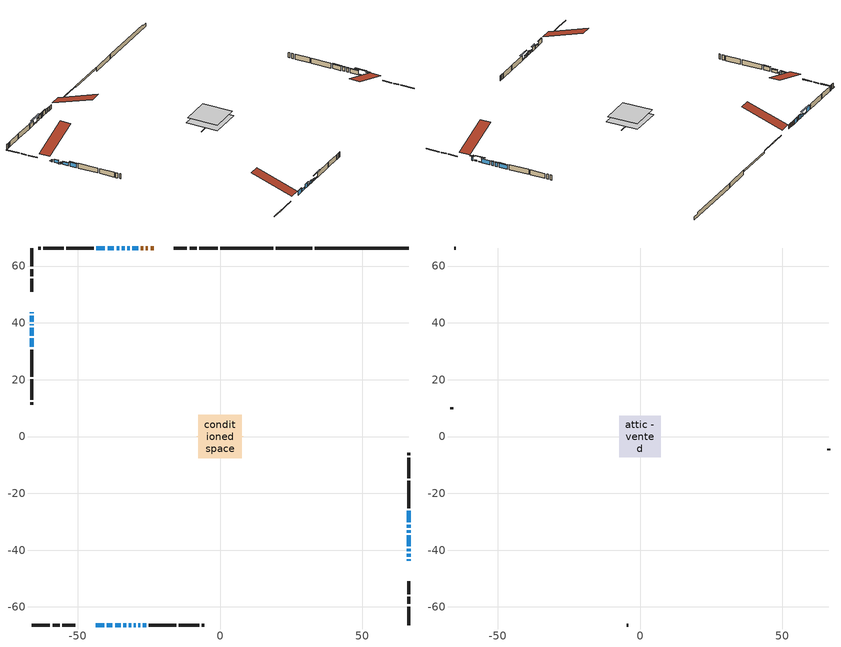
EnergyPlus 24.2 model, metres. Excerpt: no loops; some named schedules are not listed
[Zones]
conditioned space
 floor outside (Floor1 construction): -3.5,-3.5 -3.5,3.5 3.5,3.5 3.5,-3.5 z0.61
 floor outside (Floor2 construction): -0.71,-0.71 -0.71,0.71 0.71,0.71 0.71,-0.71 z0.61
 floor adiabatic (Floor5 construction): -2.69,-2.69 -2.69,2.69 2.69,2.69 2.69,-2.69 z0.61
 floor adiabatic (AdiabaticFloorConstruction): -7.65,-7.65 -7.65,7.65 7.65,7.65 7.65,-7.65 z0.61
 floor foundation (Slab1 construction): -8.16,-0.07 -8.16,0.07 8.16,0.07 8.16,-0.07 z-1.57
 floor foundation (Slab1 construction 1): -3.13,-0.07 -3.13,0.07 3.13,0.07 3.13,-0.07 z-1.57
 floor foundation (Slab3 construction): -2.69,-2.69 -2.69,2.69 2.69,2.69 2.69,-2.69 z-0.15
 floor foundation (Slab4 construction): -1.18,-1.18 -1.18,1.18 1.18,1.18 1.18,-1.18 z0
 wall outside (RimJoist1 construction): -0.76,66.34 -7.27,66.34 / -66.34,-66.34 -59.83,-66.34 / -66.34,66.34 -66.34,59.83 / 66.34,-66.34 66.34,-59.83 z0.61:0.91
 wall outside (RimJoist2 construction): -8.2,66.34 -10.72,66.34 / -58.9,-66.34 -56.38,-66.34 / -66.34,58.9 -66.34,56.38 / 66.34,-58.9 66.34,-56.38 z0.61:0.91
 wall outside (RimJoist3 construction): -11.65,66.34 -16.21,66.34 / -55.45,-66.34 -50.89,-66.34 / -66.34,55.45 -66.34,50.89 / 66.34,-55.45 66.34,-50.89 z0.61:0.91
 wall outside (AdiabaticWallConstruction 1): -23.32,66.34 -24.44,66.34 / -25.37,66.34 -26.14,66.34 / -27.07,66.34 -27.89,66.34 z0.61:2.64
 wall outside (AdiabaticWallConstruction): 66.34,-43.79 66.34,-43.17 z0.61:2.36; -28.82,66.34 -30.83,66.34 / -31.76,66.34 -32.57,66.34 / -33.49,66.34 -34.51,66.34 / -43.78,-66.34 -40.79,-66.34 / -36.92,-66.34 -34.92,-66.34 / 66.34,-38.66 66.34,-34.8 / 66.34,-33.87 66.34,-33.06 / 66.34,-32.13 66.34,-31.11 / 66.34,-30.18 66.34,-26.17 / -66.34,34.53 -66.34,31.54 / -40.5,66.34 -43.49,66.34 z0.61:2.62; -39.86,-66.34 -37.85,-66.34 z0.61:1.58; -33.99,-66.34 -32.97,-66.34 z0.61:1.2; -66.34,43.79 -66.34,43.43 z0.61:1.5; 66.34,-42.25 66.34,-41.28 z0.61:1.17; -66.34,42.5 -66.34,40.47 / -66.34,38.21 -66.34,35.46 / -35.44,66.34 -36.4,66.34 / -32.05,-66.34 -31.28,-66.34 z0.61:1.98; -66.34,39.54 -66.34,39.13 z0.61:1.22; -30.36,-66.34 -29.67,-66.34 z0.61:1.75; -28.74,-66.34 -28.05,-66.34 z0.61:1.47; 66.34,-40.35 66.34,-39.58 z0.61:1.02; -37.33,66.34 -39.57,66.34 / -27.13,-66.34 -26.01,-66.34 z0.61:1.07
 wall outside (Wall1 construction): -44.42,66.34 -54.03,66.34 / -25.08,-66.34 -15.47,-66.34 / -66.34,30.61 -66.34,21 / 66.34,-25.24 66.34,-15.63 z0.61:3.05
 wall outside (Wall2 construction): -54.96,66.34 -62.11,66.34 / -14.54,-66.34 -7.39,-66.34 / -66.34,20.07 -66.34,12.92 / 66.34,-14.7 66.34,-7.55 z0.61:3.05
 wall outside (Wall3 construction): -63.04,66.34 -63.88,66.34 / -6.46,-66.34 -5.62,-66.34 / -66.34,11.99 -66.34,11.15 / 66.34,-6.62 66.34,-5.79 z0.61:3.05
 wall foundation (FoundationWall1 construction): 33.42,66.34,-1.57 33.42,66.34,0.61 63.04,66.34,0.61 63.04,66.34,0.05 66.34,66.34,0.05 66.34,66.34,-1.57
 wall foundation (FoundationWall2 construction): 32.49,66.34 19.69,66.34 z-1.57:0.61
 wall foundation (FoundationWall3 construction): 18.76,66.34 0.16,66.34 z-0.15:0.61
 window (WindowConstruction 21): 66.34,-43.78 66.34,-43.17 z0.61:2.36
 window (WindowConstruction 6): -28.82,66.34 -30.83,66.34 z0.61:2.62
 window (WindowConstruction 7): -31.76,66.34 -32.57,66.34 z0.61:2.62
 window (WindowConstruction 8): -33.5,66.34 -34.51,66.34 z0.61:2.62
 window (WindowConstruction 9): -43.78,-66.34 -40.79,-66.34 z0.61:2.62
 window (WindowConstruction 10): -39.86,-66.34 -37.85,-66.34 z0.61:1.58
 window (WindowConstruction 11): -36.92,-66.34 -34.92,-66.34 z0.61:2.62
 window (WindowConstruction 12): -33.99,-66.34 -32.97,-66.34 z0.61:1.2
 window (WindowConstruction 22): -66.34,43.78 -66.34,43.43 z0.61:1.5
 window (WindowConstruction 13): 66.34,-42.25 66.34,-41.28 z0.61:1.17
 window (WindowConstruction 14): -66.34,42.5 -66.34,40.47 z0.61:1.98
 window (WindowConstruction 15): -66.34,39.54 -66.34,39.13 z0.61:1.22
 window (WindowConstruction 16): -66.34,38.21 -66.34,35.46 z0.61:1.98
 window (WindowConstruction 17): -35.44,66.34 -36.4,66.34 z0.61:1.98
 window (WindowConstruction 18): -32.05,-66.34 -31.28,-66.34 z0.61:1.98
 window (WindowConstruction 19): -30.35,-66.34 -29.67,-66.34 z0.61:1.75
 window (WindowConstruction 20): -28.74,-66.34 -28.05,-66.34 z0.61:1.47
 window (WindowConstruction 23): 66.34,-40.35 66.34,-39.59 z0.61:1.02
 window (WindowConstruction): 66.34,-38.66 66.34,-34.8 z0.61:2.62
 window (WindowConstruction 24): -37.33,66.34 -39.57,66.34 z0.61:1.07
 window (WindowConstruction 25): -27.12,-66.34 -26.01,-66.34 z0.61:1.07
 window (WindowConstruction 1): 66.34,-33.87 66.34,-33.06 z0.61:2.62
 window (WindowConstruction 2): 66.34,-32.13 66.34,-31.11 z0.61:2.62
 window (WindowConstruction 3): 66.34,-30.18 66.34,-26.17 z0.61:2.62
 window (WindowConstruction 4): -66.34,34.53 -66.34,31.54 z0.61:2.62
 window (WindowConstruction 5): -40.5,66.34 -43.49,66.34 z0.61:2.62
 door (Door): -23.32,66.34 -24.44,66.34 z0.61:2.64
 door (Door 1): -25.37,66.34 -26.14,66.34 z0.61:2.64
 door (Door 2): -27.07,66.34 -27.89,66.34 z0.61:2.64
 ceiling adiabatic (AdiabaticFloorConstruction): 7.65,-7.65 7.65,7.65 -7.65,7.65 -7.65,-7.65 z0.61
attic - vented
 floor to conditioned space (Floor3 construction Reversed): -7.23,-7.23 -7.23,7.23 7.23,7.23 7.23,-7.23 z3.05
 floor to conditioned space (Floor4 construction Reversed): -7.23,-7.23 -7.23,7.23 7.23,7.23 7.23,-7.23 z3.05
 wall outside (Wall4 construction): -64.8,66.34 -65.41,66.34 / -4.69,-66.34 -4.09,-66.34 / -66.34,10.22 -66.34,9.62 / 66.34,-4.86 66.34,-4.25 z0.61:3.05
 roof outside (Roof1 construction): -22.39,66.34,3.05 -22.39,46.41,9.69 -17.14,46.41,9.69 -17.14,66.34,3.05; -44.71,-66.34,3.05 -44.71,-46.41,9.69 -49.96,-46.41,9.69 -49.96,-66.34,3.05; -66.34,44.71,3.05 -46.41,44.71,9.69 -46.41,49.96,9.69 -66.34,49.96,3.05; 66.34,-44.71,3.05 46.41,-44.71,9.69 46.41,-49.96,9.69 66.34,-49.96,3.05
shading: 66.34,-42.56 66.34,-44.39 66.95,-44.39 66.95,-42.56 z2.97; -30.92,66.34 -28.73,66.34 -28.73,66.75 -30.92,66.75 z2.71; -32.66,66.34 -31.66,66.34 -31.66,66.75 -32.66,66.75 z2.71; -34.6,66.34 -33.4,66.34 -33.4,66.75 -34.6,66.75 z2.71; -40.7,-66.34 -43.88,-66.34 -43.88,-66.75 -40.7,-66.75 z2.71; -37.76,-66.34 -39.95,-66.34 -39.95,-66.75 -37.76,-66.75 z1.67; -34.62,-66.34 -37.22,-66.34 -37.22,-66.75 -34.62,-66.75 z2.91; -32.68,-66.34 -34.29,-66.34 -34.29,-66.75 -32.68,-66.75 z1.49; -66.34,43.34 -66.34,43.88 -67.86,43.88 -67.86,43.34 z1.59; 66.34,-41.19 66.34,-42.34 66.75,-42.34 66.75,-41.19 z1.26; -66.34,40.38 -66.34,42.59 -66.75,42.59 -66.75,40.38 z2.07; -66.34,38.98 -66.34,39.69 -67.86,39.69 -67.86,38.98 z1.37; -66.34,35.37 -66.34,38.3 -66.75,38.3 -66.75,35.37 z2.07; -36.49,66.34 -35.35,66.34 -35.35,66.75 -36.49,66.75 z2.07; -31.19,-66.34 -32.14,-66.34 -32.14,-66.75 -31.19,-66.75 z2.07; -29.58,-66.34 -30.45,-66.34 -30.45,-66.75 -29.58,-66.75 z1.84; -27.96,-66.34 -28.83,-66.34 -28.83,-66.75 -27.96,-66.75 z1.56; 66.34,-37.15 66.34,-42.79 66.75,-42.79 66.75,-37.15 z3.46; 66.34,-34.7 66.34,-38.75 66.75,-38.75 66.75,-34.7 z2.71; -42.01,66.34 -34.89,66.34 -34.89,66.75 -42.01,66.75 z3.51; -23.57,-66.34 -29.57,-66.34 -29.57,-66.75 -23.57,-66.75 z3.51; 66.34,-32.97 66.34,-33.96 66.75,-33.96 66.75,-32.97 z2.71; 66.34,-31.02 66.34,-32.22 66.75,-32.22 66.75,-31.02 z2.71; 66.34,-25.87 66.34,-30.48 66.75,-30.48 66.75,-25.87 z2.91; -66.34,31.24 -66.34,34.83 -66.75,34.83 -66.75,31.24 z2.91; -43.58,66.34 -40.4,66.34 -40.4,66.75 -43.58,66.75 z2.71
[Building]
Building 1: Terrain=Suburbs
[Site:Location]
Calgary Intl AP_AB: Latitude {deg}=51.11; Longitude {deg}=-114.02; Time Zone {hr}=-7; Elevation {m}=1084; Keep Site Location Information=Yes
[Site:GroundTemperature:Shallow]
0.326196, -1.55603, -1.70677, -0.813554, 2.7722, 6.34125, 9.43543, 11.3955, 11.562, 9.96783, 6.95256, 3.49299
[Site:WaterMainsTemperature]
Calculation Method=Schedule; Temperature Schedule=mains temperature schedule
[Material] Roughness=Rough; Thermal Absorptance=0.9
Name | Thickness {m} | Conductivity {W/m-K} | Density {kg/m3} | Specific Heat {J/kg-K} | Solar Absorptance | Visible Absorptance
asphalt or fiberglass shingles | 0.00635 | 0.162714 | 1121.4 | 1465.45 | 0.4 | 0.4
ceiling loosefill ins | 0.169333 | 0.0480833 | 16.02 | 1046.75 | 0.7 | 0.7
ceiling stud and cavity | 0.1397 | 0.294931 | 65.682 | 1177.47 | 0.7 | 0.7
ceiling stud and cavity 1 | 0.1397 | 0.443217 | 65.682 | 1177.47 | 0.7 | 0.7
concrete 4.0 in. | 0.1016 | 1.803125 | 2242.8 | 837.4 | 0.7 | 0.7
concrete 8.0 in. | 0.2032 | 1.803125 | 2242.8 | 837.4 | 0.7 | 0.7
door material | 0.04445 | 0.188738 | 512.64 | 1214.23 | 0.7 | 0.7
door material 1 | 0.04445 | 0.053851 | 512.64 | 1214.23 | 0.7 | 0.7
exterior vertical ins | 0.00336226 | 0.029427 | 32.04 | 1214.23 | 0.7 | 0.7
exterior vertical ins 1 | 0.0330777 | 0.029427 | 32.04 | 1214.23 | 0.7 | 0.7
exterior vertical ins 2 | 0.0432147 | 0.029427 | 32.04 | 1214.23 | 0.7 | 0.7
floor covering | 0.0127 | 0.0433444 | 54.468 | 1339.84 | 0.6 | 0.6
floor rigid ins | 0.103632 | 0.029427 | 32.04 | 1214.23 | 0.7 | 0.7
floor rigid ins 1; wall rigid ins 1 | 0.512978 | 0.029427 | 32.04 | 1214.23 | 0.7 | 0.7
floor stud and cavity | 0.1397 | 0.118912 | 92.3553 | 1139.71 | 0.7 | 0.7
floor stud and cavity 1 | 0.1397 | 0.116468 | 92.3553 | 1139.71 | 0.7 | 0.7
floor stud and cavity 2 | 0.1397 | 0.802225 | 92.3553 | 1139.71 | 0.7 | 0.7
floor stud and cavity 3 | 0.1397 | 1.75129 | 37.0049 | 1207.88 | 0.7 | 0.7
furniture material conditioned space 1 | 0.1524 | 0.115458 | 640.8 | 1214.23 | 0.6 | 0.6
gypsum board | 0.0127 | 0.160291 | 801 | 837.4 | 0.6 | 0.6
gypsum board 1 | 0.0127 | 0.160291 | 801 | 837.4 | 0.7 | 0.7
osb sheathing 0.5 in. | 0.0127 | 0.115458 | 512.64 | 1214.23 | 0.7 | 0.7
osb sheathing 0.75 in. | 0.01905 | 0.115458 | 512.64 | 1214.23 | 0.7 | 0.7
osb sheathing 2.0 in. | 0.0508 | 0.115458 | 512.64 | 1214.23 | 0.7 | 0.7
rim joist stud and cavity | 0.0508 | 0.312044 | 50.32683 | 1063.81 | 0.6 | 0.6
rim joist stud and cavity 1 | 0.0508 | 0.0486854 | 125.044 | 1163.47 | 0.6 | 0.6
rim joist stud and cavity 2 | 0.0508 | 0.0315445 | 125.044 | 1163.47 | 0.6 | 0.6
wall rigid ins | 0.051816 | 0.029427 | 32.04 | 1214.23 | 0.7 | 0.7
wall stud and cavity | 0.1397 | 0.254295 | 139.0536 | 1170.24 | 0.7 | 0.7
wall stud and cavity 1 | 0.1397 | 0.101068 | 139.0536 | 1170.24 | 0.7 | 0.7
wall stud and cavity 2 | 0.1397 | 0.231312 | 139.0536 | 1170.24 | 0.7 | 0.7
wall stud and cavity 3 | 0.0889 | 6.1454 | 50.32683 | 1063.81 | 0.6 | 0.6
wall stud and cavity 4 | 0.0889 | 0.380278 | 52.3479 | 1209.89 | 0.7 | 0.7
wall stud and cavity 5 | 0.0889 | 0.391764 | 83.0341 | 1211.67 | 0.7 | 0.7
wood siding | 0.0254 | 0.102417 | 544.68 | 1172.36 | 0.4 | 0.4
wood siding 1 | 0.00254 | 0.102417 | 544.68 | 1172.36 | 0.4 | 0.4
wood siding 2; wood siding 3; wood siding 4 | 0.0254 | 0.102417 | 544.68 | 1172.36 | 0.7 | 0.7
[WindowMaterial:SimpleGlazingSystem]
Name | U-Factor {W/m2-K} | Solar Heat Gain Coefficient
WindowMaterial | 2.87364 | 0.68
WindowMaterial 1 | 3.0082 | 0.59
WindowMaterial 10 | 3.00196 | 0.5
WindowMaterial 11 | 2.89521 | 0.69
WindowMaterial 12 | 2.63402 | 0.26
WindowMaterial 13 | 2.887263 | 0.7
WindowMaterial 14 | 3.01161 | 0.5
WindowMaterial 15 | 2.96164 | 0.56
WindowMaterial 16 | 2.95937 | 0.63
WindowMaterial 17 | 2.76973 | 0.52
WindowMaterial 18 | 3.06271 | 0.54
WindowMaterial 19 | 6.1311 | 0.51
WindowMaterial 2 | 2.91168 | 0.67
WindowMaterial 20 | 3.04114 | 0.42
WindowMaterial 21 | 3.00196 | 0.59
WindowMaterial 22 | 5.50596 | 0.61
WindowMaterial 3 | 2.87364 | 0.69
WindowMaterial 4 | 2.87931 | 0.68
WindowMaterial 5 | 2.89181 | 0.66
WindowMaterial 6 | 2.927009 | 0.62
WindowMaterial 7 | 2.93098 | 0.61
WindowMaterial 8 | 2.88102 | 0.7
WindowMaterial 9 | 2.97868 | 0.61
[Construction]
AdiabaticFloorConstruction: floor stud and cavity 3, floor rigid ins 1, osb sheathing 0.75 in., floor covering
AdiabaticWallConstruction: wood siding 3, wall rigid ins 1, wall stud and cavity 4, gypsum board
AdiabaticWallConstruction 1: wood siding 4, wall rigid ins 1, wall stud and cavity 4, gypsum board
Door; Door 2: door material
Door 1: door material 1
Floor1 construction: floor stud and cavity, floor rigid ins, osb sheathing 0.75 in., floor covering
Floor2 construction: floor stud and cavity 1, floor rigid ins, osb sheathing 0.75 in., floor covering
Floor3 construction Reversed: gypsum board, ceiling stud and cavity, ceiling loosefill ins
Floor4 construction Reversed: gypsum board, ceiling stud and cavity 1, ceiling loosefill ins
Floor5 construction: floor stud and cavity 2, osb sheathing 0.75 in., floor covering
FoundationWall1 construction; FoundationWall2 construction; FoundationWall3 construction: concrete 8.0 in., gypsum board 1
furniture construction conditioned space 1: furniture material conditioned space 1
PartitionWallConstruction: gypsum board, wall stud and cavity 5, gypsum board
RimJoist1 construction: wood siding 2, rim joist stud and cavity
RimJoist2 construction: wood siding 2, osb sheathing 2.0 in., rim joist stud and cavity 1
RimJoist3 construction: wood siding 2, osb sheathing 2.0 in., rim joist stud and cavity 2
Roof1 construction: asphalt or fiberglass shingles
Slab1 construction; Slab1 construction 1; Slab3 construction; Slab4 construction: concrete 4.0 in.
Wall1 construction: wood siding, wall rigid ins, osb sheathing 0.5 in., wall stud and cavity, gypsum board
Wall2 construction: wood siding, osb sheathing 0.5 in., wall stud and cavity 1, gypsum board
Wall3 construction: wood siding, wall rigid ins, osb sheathing 0.5 in., wall stud and cavity 2, gypsum board
Wall4 construction: wood siding 1, wall stud and cavity 3
WindowConstruction: WindowMaterial
WindowConstruction 1; WindowConstruction 7: WindowMaterial 1
WindowConstruction 10: WindowMaterial 7
WindowConstruction 11: WindowMaterial 8
WindowConstruction 12: WindowMaterial 9
WindowConstruction 13: WindowMaterial 10
WindowConstruction 14: WindowMaterial 11
WindowConstruction 15: WindowMaterial 12
WindowConstruction 16: WindowMaterial 13
WindowConstruction 17: WindowMaterial 14
WindowConstruction 18: WindowMaterial 15
WindowConstruction 19: WindowMaterial 16
WindowConstruction 2: WindowMaterial 2
WindowConstruction 20: WindowMaterial 17
WindowConstruction 21: WindowMaterial 18
WindowConstruction 22: WindowMaterial 19
WindowConstruction 23: WindowMaterial 20
WindowConstruction 24: WindowMaterial 21
WindowConstruction 25: WindowMaterial 22
WindowConstruction 3: WindowMaterial 3
WindowConstruction 4; WindowConstruction 5; WindowConstruction 9: WindowMaterial 4
WindowConstruction 6: WindowMaterial 5
WindowConstruction 8: WindowMaterial 6
[Zone] Multiplier=1; Part of Total Floor Area=Yes
Name | Volume {m3}
attic - vented | 451.418
conditioned space | 746.3
[Space]
Name | Zone | Volume {m3}
attic - vented 1 | attic - vented | 451.418
conditioned space 1 | conditioned space | 746.3
[ZoneInfiltration:EffectiveLeakageArea]
infil attic - vented 1: Zone or Space=attic - vented 1; Schedule=Always On Discrete; Effective Air Leakage Area {cm2}=14352.7; Stack Coefficient=0.000631488; Wind Coefficient=1.69786e-05
[ZoneMixing]
whole house fan mix: Zone or Space=attic - vented; Schedule=Always On Continuous; Design Flow Rate Calculation Method=Flow/Zone; Design Flow Rate {m3/s}=0; Source Zone or Space=conditioned space
[SurfaceProperty:ExposedFoundationPerimeter] Exposed Perimeter Calculation Method=TotalExposedPerimeter
Name | Total Exposed Perimeter {m}
Slab1 | 32.918
Slab1 1 | 12.802
Slab3 | 18.593
Slab4 | 7.11101
[InternalMass] Zone or ZoneList=conditioned space; Space or SpaceList=conditioned space 1
Name | Construction | Surface Area {m2}
furniture mass conditioned space 1 | furniture construction conditioned space 1 | 140.636
partition wall mass | PartitionWallConstruction | 322.6
[Lights]
interior lighting: Zone or ZoneList or Space or SpaceList=conditioned space 1; Schedule=interior lighting schedule; Design Level Calculation Method=LightingLevel; Lighting Level {W}=343.2; Return Air Fraction=0; Fraction Radiant=0.6; Fraction Visible=0.2; Fraction Replaceable=1
[People]
occupants: Zone or ZoneList or Space or SpaceList=conditioned space 1; Number of People Schedule=occupants schedule; Number of People Calculation Method=People; Number of People=3; Fraction Radiant=0.314171; Sensible Heat Fraction=0.56303; Activity Level Schedule=occupants activity schedule; Carbon Dioxide Generation Rate {m3/s-W}=0; Enable ASHRAE 55 Comfort Warnings=No; Mean Radiant Temperature Calculation Type=EnclosureAveraged
[ElectricEquipment] Zone or ZoneList or Space or SpaceList=conditioned space 1; Design Level Calculation Method=EquipmentLevel
Name | Schedule | Design Level {W} | Fraction Latent | Fraction Radiant | Fraction Lost
clothes dryer | clothes dryer schedule | 140.772 | 0.015 | 0.081 | 0.85
clothes washer | clothes washer schedule | 32.1985 | 0.03 | 0.162 | 0.7
cooking range | cooking range schedule | 215.147 | 0.08 | 0.432 | 0.2
dishwasher | dishwasher schedule | 66.8632 | 0.3 | 0.18 | 0.4
fridge | fridge schedule | 72.9452 | 0 | 0.6 | 0
mech vent bath fan 0 | mech vent bath fan 0 schedule | 50.2 | 0 | 0 | 1
mech vent bath fan 1 | mech vent bath fan 1 schedule | 50.2 | 0 | 0 | 1
mech vent house fan | mech vent house fan schedule | 0 | 0 | 0 | 1
mech vent house fan cfis | mech vent house fan cfis schedule | 0 | 0 | 0 | 0
mech vent range fan 0 | mech vent range fan 0 schedule | 57 | 0 | 0 | 1
misc plug loads | misc plug loads schedule | 494.7 | 0.045 | 0.513 | 0.1
whole house fan | Always On Discrete | 0 | 0 | 0 | 1
[OtherEquipment] Zone or ZoneList or Space or SpaceList=conditioned space 1; Design Level Calculation Method=EquipmentLevel
Name | Fuel Type | Schedule | Design Level {W} | Fraction Latent | Fraction Radiant | Fraction Lost
clothes dryer 1 | Electricity | clothes dryer schedule | 0 | 0.015 | 0.081 | 0.85
cooking range 1 | Electricity | cooking range schedule | 0 | 0.08 | 0.432 | 0.2
general water use latent | None | general water use schedule | 62.594 | 1 | 0 | 0
general water use sensible | None | general water use schedule | -61.6891 | 0 | 0.6 | 0
mech vent house fan latent load | None | Always On Discrete | 0 | 1 | 0 | 0
mech vent house fan sensible load | None | Always On Discrete | 0 | 0 | 0 | 0
water heater energy adjustment1 | NaturalGas | Always On Discrete | 0.01 | 0 | 0 | 1
[ZoneInfiltration:DesignFlowRate] Zone or ZoneList or Space or SpaceList=conditioned space 1; Schedule=Always On Discrete; Design Flow Rate Calculation Method=Flow/Zone; Design Flow Rate {m3/s}=0
infil flow; natural vent flow; whole house fan flow
[Foundation:Kiva] Initial Indoor Air Temperature {C}=18; Wall Depth Below Slab {m}=0.2032
Name | Wall Height Above Grade {m} | Custom Block Material Name 1 | Custom Block Depth 1 {m} | Custom Block X Position 1 {m} | Custom Block Z Position 1 {m}
Foundation Kiva 1 | 0.609996 | exterior vertical ins | 2.17999 | 0.2159 | 0
Foundation Kiva 2 | 0.609996 | exterior vertical ins 1 | 2.17999 | 0.2159 | 0
Foundation Kiva 3 | 0.609996 | exterior vertical ins 2 | 0.759988 | 0.2159 | 0
Foundation Kiva 4 | 0.1016
[Foundation:Kiva:Settings]
Soil Conductivity {W/m-K}=0.849921; Soil Density {kg/m3}=1842.3; Soil Specific Heat {J/kg-K}=418.7; Ground Solar Absorptivity=0.9; Ground Thermal Absorptivity=0.9; Ground Surface Roughness {m}=0.03; Far-Field Width {m}=40; Deep-Ground Boundary Condition=ZeroFlux; Deep-Ground Depth {m}=40; Minimum Cell Dimension {m}=0.2; Maximum Cell Growth Coefficient=3; Simulation Timestep=Timestep
[Exterior:Lights]
exterior lighting: Schedule=exterior lighting schedule; Design Level {W}=75.6
[Schedule:Constant]
Name | Hourly Value
Always On Continuous; mech vent house fan schedule; mech vent house fan cfis schedule; Always On Discrete | 1
occupants activity schedule | 117.228
fridge schedule | 0
[Schedule:Week:Daily]
interior lighting schedule Week Rule - Jan1-Jan27: interior lighting schedule day, interior lighting schedule day, interior lighting schedule day, interior lighting schedule day, interior lighting schedule day, interior lighting schedule day, interior lighting schedule day, interior lighting schedule default day, interior lighting schedule default day, interior lighting schedule default day, interior lighting schedule default day, interior lighting schedule default day
interior lighting schedule Week Rule - Jan28-Feb3: interior lighting schedule day, interior lighting schedule day, interior lighting schedule day, interior lighting schedule day, interior lighting schedule day 1, interior lighting schedule day 1, interior lighting schedule day 1, interior lighting schedule default day, interior lighting schedule default day, interior lighting schedule default day, interior lighting schedule default day, interior lighting schedule default day
interior lighting schedule Week Rule - Feb4-Feb24: interior lighting schedule day 1, interior lighting schedule day 1, interior lighting schedule day 1, interior lighting schedule day 1, interior lighting schedule day 1, interior lighting schedule day 1, interior lighting schedule day 1, interior lighting schedule default day, interior lighting schedule default day, interior lighting schedule default day, interior lighting schedule default day, interior lighting schedule default day
interior lighting schedule Week Rule - Feb25-Mar3: interior lighting schedule day 1, interior lighting schedule day 1, interior lighting schedule day 1, interior lighting schedule day 1, interior lighting schedule day 2, interior lighting schedule day 2, interior lighting schedule day 2, interior lighting schedule default day, interior lighting schedule default day, interior lighting schedule default day, interior lighting schedule default day, interior lighting schedule default day
interior lighting schedule Week Rule - Mar4-Mar31: interior lighting schedule day 2, interior lighting schedule day 2, interior lighting schedule day 2, interior lighting schedule day 2, interior lighting schedule day 2, interior lighting schedule day 2, interior lighting schedule day 2, interior lighting schedule default day, interior lighting schedule default day, interior lighting schedule default day, interior lighting schedule default day, interior lighting schedule default day
interior lighting schedule Week Rule - Apr1-Apr28: interior lighting schedule day 3, interior lighting schedule day 3, interior lighting schedule day 3, interior lighting schedule day 3, interior lighting schedule day 3, interior lighting schedule day 3, interior lighting schedule day 3, interior lighting schedule default day, interior lighting schedule default day, interior lighting schedule default day, interior lighting schedule default day, interior lighting schedule default day
interior lighting schedule Week Rule - Apr29-May5: interior lighting schedule day 3, interior lighting schedule day 3, interior lighting schedule day 4, interior lighting schedule day 4, interior lighting schedule day 4, interior lighting schedule day 4, interior lighting schedule day 4, interior lighting schedule default day, interior lighting schedule default day, interior lighting schedule default day, interior lighting schedule default day, interior lighting schedule default day
interior lighting schedule Week Rule - May6-May26: interior lighting schedule day 4, interior lighting schedule day 4, interior lighting schedule day 4, interior lighting schedule day 4, interior lighting schedule day 4, interior lighting schedule day 4, interior lighting schedule day 4, interior lighting schedule default day, interior lighting schedule default day, interior lighting schedule default day, interior lighting schedule default day, interior lighting schedule default day
interior lighting schedule Week Rule - May27-Jun2: interior lighting schedule day 4, interior lighting schedule day 4, interior lighting schedule day 4, interior lighting schedule day 4, interior lighting schedule day 4, interior lighting schedule day 5, interior lighting schedule day 5, interior lighting schedule default day, interior lighting schedule default day, interior lighting schedule default day, interior lighting schedule default day, interior lighting schedule default day
interior lighting schedule Week Rule - Jun3-Jun30: interior lighting schedule day 5, interior lighting schedule day 5, interior lighting schedule day 5, interior lighting schedule day 5, interior lighting schedule day 5, interior lighting schedule day 5, interior lighting schedule day 5, interior lighting schedule default day, interior lighting schedule default day, interior lighting schedule default day, interior lighting schedule default day, interior lighting schedule default day
interior lighting schedule Week Rule - Jul1-Jul28: interior lighting schedule day 6, interior lighting schedule day 6, interior lighting schedule day 6, interior lighting schedule day 6, interior lighting schedule day 6, interior lighting schedule day 6, interior lighting schedule day 6, interior lighting schedule default day, interior lighting schedule default day, interior lighting schedule default day, interior lighting schedule default day, interior lighting schedule default day
interior lighting schedule Week Rule - Jul29-Aug4: interior lighting schedule day 6, interior lighting schedule day 6, interior lighting schedule day 6, interior lighting schedule day 7, interior lighting schedule day 7, interior lighting schedule day 7, interior lighting schedule day 7, interior lighting schedule default day, interior lighting schedule default day, interior lighting schedule default day, interior lighting schedule default day, interior lighting schedule default day
interior lighting schedule Week Rule - Aug5-Aug25: interior lighting schedule day 7, interior lighting schedule day 7, interior lighting schedule day 7, interior lighting schedule day 7, interior lighting schedule day 7, interior lighting schedule day 7, interior lighting schedule day 7, interior lighting schedule default day, interior lighting schedule default day, interior lighting schedule default day, interior lighting schedule default day, interior lighting schedule default day
interior lighting schedule Week Rule - Aug26-Sep1: interior lighting schedule day 7, interior lighting schedule day 7, interior lighting schedule day 7, interior lighting schedule day 7, interior lighting schedule day 7, interior lighting schedule day 7, interior lighting schedule day 8, interior lighting schedule default day, interior lighting schedule default day, interior lighting schedule default day, interior lighting schedule default day, interior lighting schedule default day
interior lighting schedule Week Rule - Sep2-Sep29: interior lighting schedule day 8, interior lighting schedule day 8, interior lighting schedule day 8, interior lighting schedule day 8, interior lighting schedule day 8, interior lighting schedule day 8, interior lighting schedule day 8, interior lighting schedule default day, interior lighting schedule default day, interior lighting schedule default day, interior lighting schedule default day, interior lighting schedule default day
interior lighting schedule Week Rule - Sep30-Oct6: interior lighting schedule day 8, interior lighting schedule day 9, interior lighting schedule day 9, interior lighting schedule day 9, interior lighting schedule day 9, interior lighting schedule day 9, interior lighting schedule day 9, interior lighting schedule default day, interior lighting schedule default day, interior lighting schedule default day, interior lighting schedule default day, interior lighting schedule default day
interior lighting schedule Week Rule - Oct7-Oct27: interior lighting schedule day 9, interior lighting schedule day 9, interior lighting schedule day 9, interior lighting schedule day 9, interior lighting schedule day 9, interior lighting schedule day 9, interior lighting schedule day 9, interior lighting schedule default day, interior lighting schedule default day, interior lighting schedule default day, interior lighting schedule default day, interior lighting schedule default day
interior lighting schedule Week Rule - Oct28-Nov3: interior lighting schedule day 9, interior lighting schedule day 9, interior lighting schedule day 9, interior lighting schedule day 9, interior lighting schedule day 10, interior lighting schedule day 10, interior lighting schedule day 10, interior lighting schedule default day, interior lighting schedule default day, interior lighting schedule default day, interior lighting schedule default day, interior lighting schedule default day
interior lighting schedule Week Rule - Nov4-Nov24: interior lighting schedule day 10, interior lighting schedule day 10, interior lighting schedule day 10, interior lighting schedule day 10, interior lighting schedule day 10, interior lighting schedule day 10, interior lighting schedule day 10, interior lighting schedule default day, interior lighting schedule default day, interior lighting schedule default day, interior lighting schedule default day, interior lighting schedule default day
interior lighting schedule Week Rule - Nov25-Dec1: interior lighting schedule day 10, interior lighting schedule day 10, interior lighting schedule day 10, interior lighting schedule day 10, interior lighting schedule day 10, interior lighting schedule day 10, interior lighting schedule day 11, interior lighting schedule default day, interior lighting schedule default day, interior lighting schedule default day, interior lighting schedule default day, interior lighting schedule default day
interior lighting schedule Week Rule - Dec2-Dec31: interior lighting schedule day 11, interior lighting schedule day 11, interior lighting schedule day 11, interior lighting schedule day 11, interior lighting schedule day 11, interior lighting schedule day 11, interior lighting schedule day 11, interior lighting schedule default day, interior lighting schedule default day, interior lighting schedule default day, interior lighting schedule default day, interior lighting schedule default day
occupants schedule Week Rule - Jan1-Dec31: occupants schedule day, occupants schedule day, occupants schedule day, occupants schedule day, occupants schedule day, occupants schedule day, occupants schedule day, occupants schedule default day, occupants schedule default day, occupants schedule default day, occupants schedule default day, occupants schedule default day
clothes dryer schedule Week Rule - Jan1-Dec31: clothes dryer schedule day, clothes dryer schedule day, clothes dryer schedule day, clothes dryer schedule day, clothes dryer schedule day, clothes dryer schedule day, clothes dryer schedule day, clothes dryer schedule default day, clothes dryer schedule default day, clothes dryer schedule default day, clothes dryer schedule default day, clothes dryer schedule default day
clothes washer schedule Week Rule - Jan1-Dec31: clothes washer schedule day, clothes washer schedule day, clothes washer schedule day, clothes washer schedule day, clothes washer schedule day, clothes washer schedule day, clothes washer schedule day, clothes washer schedule default day, clothes washer schedule default day, clothes washer schedule default day, clothes washer schedule default day, clothes washer schedule default day
cooking range schedule Week Rule - Jan1-Dec31: cooking range schedule day, cooking range schedule day, cooking range schedule day, cooking range schedule day, cooking range schedule day, cooking range schedule day, cooking range schedule day, cooking range schedule default day, cooking range schedule default day, cooking range schedule default day, cooking range schedule default day, cooking range schedule default day
[Schedule:Year]
interior lighting schedule: interior lighting schedule Week Rule - Jan1-Jan27, 1, 1, 1, 27, interior lighting schedule Week Rule - Jan28-Feb3, 1, 28, 2, 3, interior lighting schedule Week Rule - Feb4-Feb24, 2, 4, 2, 24, interior lighting schedule Week Rule - Feb25-Mar3, 2, 25, 3, 3, interior lighting schedule Week Rule - Mar4-Mar31, 3, 4, 3, 31, interior lighting schedule Week Rule - Apr1-Apr28, 4, 1, 4, 28, interior lighting schedule Week Rule - Apr29-May5, 4, 29, 5, 5, interior lighting schedule Week Rule - May6-May26, 5, 6, 5, 26, interior lighting schedule Week Rule - May27-Jun2, 5, 27, 6, 2, interior lighting schedule Week Rule - Jun3-Jun30, 6, 3, 6, 30, interior lighting schedule Week Rule - Jul1-Jul28, 7, 1, 7, 28, interior lighting schedule Week Rule - Jul29-Aug4, 7, 29, 8, 4, interior lighting schedule Week Rule - Aug5-Aug25, 8, 5, 8, 25, interior lighting schedule Week Rule - Aug26-Sep1, 8, 26, 9, 1, interior lighting schedule Week Rule - Sep2-Sep29, 9, 2, 9, 29, interior lighting schedule Week Rule - Sep30-Oct6, 9, 30, 10, 6, interior lighting schedule Week Rule - Oct7-Oct27, 10, 7, 10, 27, interior lighting schedule Week Rule - Oct28-Nov3, 10, 28, 11, 3, interior lighting schedule Week Rule - Nov4-Nov24, 11, 4, 11, 24, interior lighting schedule Week Rule - Nov25-Dec1, 11, 25, 12, 1, interior lighting schedule Week Rule - Dec2-Dec31, 12, 2, 12, 31
occupants schedule: occupants schedule Week Rule - Jan1-Dec31, 1, 1, 12, 31
clothes dryer schedule: clothes dryer schedule Week Rule - Jan1-Dec31, 1, 1, 12, 31
clothes washer schedule: clothes washer schedule Week Rule - Jan1-Dec31, 1, 1, 12, 31
cooking range schedule: cooking range schedule Week Rule - Jan1-Dec31, 1, 1, 12, 31
dishwasher schedule: dishwasher schedule Week Rule - Jan1-Dec31, 1, 1, 12, 31
mech vent bath fan 0 schedule: mech vent bath fan 0 schedule Week Rule - Jan1-Dec31, 1, 1, 12, 31
mech vent bath fan 1 schedule: mech vent bath fan 1 schedule Week Rule - Jan1-Dec31, 1, 1, 12, 31
mech vent range fan 0 schedule: mech vent range fan 0 schedule Week Rule - Jan1-Dec31, 1, 1, 12, 31
misc plug loads schedule: misc plug loads schedule Week Rule - Jan1-Dec31, 1, 1, 12, 31
general water use schedule: general water use schedule Week Rule - Jan1-Dec31, 1, 1, 12, 31
exterior lighting schedule: exterior lighting schedule Week Rule - Jan1-Jan27, 1, 1, 1, 27, exterior lighting schedule Week Rule - Jan28-Feb3, 1, 28, 2, 3, exterior lighting schedule Week Rule - Feb4-Feb24, 2, 4, 2, 24, exterior lighting schedule Week Rule - Feb25-Mar3, 2, 25, 3, 3, exterior lighting schedule Week Rule - Mar4-Mar31, 3, 4, 3, 31, exterior lighting schedule Week Rule - Apr1-Apr28, 4, 1, 4, 28, exterior lighting schedule Week Rule - Apr29-May5, 4, 29, 5, 5, exterior lighting schedule Week Rule - May6-May26, 5, 6, 5, 26, exterior lighting schedule Week Rule - May27-Jun2, 5, 27, 6, 2, exterior lighting schedule Week Rule - Jun3-Jun30, 6, 3, 6, 30, exterior lighting schedule Week Rule - Jul1-Jul28, 7, 1, 7, 28, exterior lighting schedule Week Rule - Jul29-Aug4, 7, 29, 8, 4, exterior lighting schedule Week Rule - Aug5-Aug25, 8, 5, 8, 25, exterior lighting schedule Week Rule - Aug26-Sep1, 8, 26, 9, 1, exterior lighting schedule Week Rule - Sep2-Sep29, 9, 2, 9, 29, exterior lighting schedule Week Rule - Sep30-Oct6, 9, 30, 10, 6, exterior lighting schedule Week Rule - Oct7-Oct27, 10, 7, 10, 27, exterior lighting schedule Week Rule - Oct28-Nov3, 10, 28, 11, 3, exterior lighting schedule Week Rule - Nov4-Nov24, 11, 4, 11, 24, exterior lighting schedule Week Rule - Nov25-Dec1, 11, 25, 12, 1, exterior lighting schedule Week Rule - Dec2-Dec31, 12, 2, 12, 31
[Schedule:Compact]
mains temperature schedule: Through: 01/01, For: AllDays, Until: 24:00, 5.30611, Through: 01/02, For: AllDays, Until: 24:00, 5.24556, Through: 01/03, For: AllDays, Until: 24:00, 5.18611, Through: 01/04, For: AllDays, Until: 24:00, 5.12778, Through: 01/05, For: AllDays, Until: 24:00, 5.07, Through: 01/06, For: AllDays, Until: 24:00, 5.01278, Through: 01/07, For: AllDays, Until: 24:00, 4.95722, Through: 01/08, For: AllDays, Until: 24:00, 4.90222, Through: 01/09, For: AllDays, Until: 24:00, 4.84778, Through: 01/10, For: AllDays, Until: 24:00, 4.795, Through: 01/11, For: AllDays, Until: 24:00, 4.74278, Through: 01/12, For: AllDays, Until: 24:00, 4.69167, Through: 01/13, For: AllDays, Until: 24:00, 4.64111, Through: 01/14, For: AllDays, Until: 24:00, 4.59222, Through: 01/15, For: AllDays, Until: 24:00, 4.54389, Through: 01/16, For: AllDays, Until: 24:00, 4.49722, Through: 01/17, For: AllDays, Until: 24:00, 4.45111, Through: 01/18, For: AllDays, Until: 24:00, 4.40611, Through: 01/19, For: AllDays, Until: 24:00, 4.36222, Through: 01/20, For: AllDays, Until: 24:00, 4.32, Through: 01/21, For: AllDays, Until: 24:00, 4.27833, Through: 01/22, For: AllDays, Until: 24:00, 4.23778, Through: 01/23, For: AllDays, Until: 24:00, 4.19833, Through: 01/24, For: AllDays, Until: 24:00, 4.16056, Through: 01/25, For: AllDays, Until: 24:00, 4.12333, Through: 01/26, For: AllDays, Until: 24:00, 4.08778, Through: 01/27, For: AllDays, Until: 24:00, 4.05278, Through: 01/28, For: AllDays, Until: 24:00, 4.01944, Through: 01/29, For: AllDays, Until: 24:00, 3.98722, Through: 01/30, For: AllDays, Until: 24:00, 3.95611, Through: 01/31, For: AllDays, Until: 24:00, 3.92667, Through: 02/01, For: AllDays, Until: 24:00, 3.89778, Through: 02/02, For: AllDays, Until: 24:00, 3.87056, Through: 02/03, For: AllDays, Until: 24:00, 3.84444, Through: 02/04, For: AllDays, Until: 24:00, 3.82, Through: 02/05, For: AllDays, Until: 24:00, 3.79611, Through: 02/06, For: AllDays, Until: 24:00, 3.77389, Through: 02/07, For: AllDays, Until: 24:00, 3.75333, Through: 02/08, For: AllDays, Until: 24:00, 3.73333, Through: 02/09, For: AllDays, Until: 24:00, 3.715, Through: 02/10, For: AllDays, Until: 24:00, 3.69778, Through: 02/11, For: AllDays, Until: 24:00, 3.68222, Through: 02/12, For: AllDays, Until: 24:00, 3.66778, Through: 02/13, For: AllDays, Until: 24:00, 3.65444, Through: 02/14, For: AllDays, Until: 24:00, 3.64278, Through: 02/15, For: AllDays, Until: 24:00, 3.63222, Through: 02/16, For: AllDays, Until: 24:00, 3.62278, Through: 02/17, For: AllDays, Until: 24:00, 3.615, Through: 02/18, For: AllDays, Until: 24:00, 3.60833, Through: 02/19, For: AllDays, Until: 24:00, 3.60333, Through: 02/20, For: AllDays, Until: 24:00, 3.59944, Through: 02/21, For: AllDays, Until: 24:00, 3.59667, Through: 02/22, For: AllDays, Until: 24:00, 3.59556, Through: 02/23, For: AllDays, Until: 24:00, 3.59556, Through: 02/24, For: AllDays, Until: 24:00, 3.59722, Through: 02/25, For: AllDays, Until: 24:00, 3.6, Through: 02/26, For: AllDays, Until: 24:00, 3.60389, Through: 02/27, For: AllDays, Until: 24:00, 3.60944, Through: 02/28, For: AllDays, Until: 24:00, 3.61611, Through: 03/01, For: AllDays, Until: 24:00, 3.62444, Through: 03/02, For: AllDays, Until: 24:00, 3.63333, Through: 03/03, For: AllDays, Until: 24:00, 3.64444, Through: 03/04, For: AllDays, Until: 24:00, 3.65611, Through: 03/05, For: AllDays, Until: 24:00, 3.67, Through: 03/06, For: AllDays, Until: 24:00, 3.68444, Through: 03/07, For: AllDays, Until: 24:00, 3.70056, Through: 03/08, For: AllDays, Until: 24:00, 3.71778, Through: 03/09, For: AllDays, Until: 24:00, 3.73611, Through: 03/10, For: AllDays, Until: 24:00, 3.75611, Through: 03/11, For: AllDays, Until: 24:00, 3.77722, Through: 03/12, For: AllDays, Until: 24:00, 3.79944, Through: 03/13, For: AllDays, Until: 24:00, 3.82333, Through: 03/14, For: AllDays, Until: 24:00, 3.84833, Through: 03/15, For: AllDays, Until: 24:00, 3.87444, Through: 03/16, For: AllDays, Until: 24:00, 3.90222, Through: 03/17, For: AllDays, Until: 24:00, 3.93056, Through: 03/18, For: AllDays, Until: 24:00, 3.96056, Through: 03/19, For: AllDays, Until: 24:00, 3.99167, Through: 03/20, For: AllDays, Until: 24:00, 4.02444, Through: 03/21, For: AllDays, Until: 24:00, 4.05778, Through: 03/22, For: AllDays, Until: 24:00, 4.09278, Through: 03/23, For: AllDays, Until: 24:00, 4.12833, Through: 03/24, For: AllDays, Until: 24:00, 4.16556, Through: 03/25, For: AllDays, Until: 24:00, 4.20389, Through: 03/26, For: AllDays, Until: 24:00, 4.24333, Through: 03/27, For: AllDays, Until: 24:00, 4.28389, Through: 03/28, For: AllDays, Until: 24:00, 4.32611, Through: 03/29, For: AllDays, Until: 24:00, 4.36889, Through: 03/30, For: AllDays, Until: 24:00, 4.41278, Through: 03/31, For: AllDays, Until: 24:00, 4.45778, Through: 04/01, For: AllDays, Until: 24:00, 4.50389, Through: 04/02, For: AllDays, Until: 24:00, 4.55111, Through: 04/03, For: AllDays, Until: 24:00, 4.59944, Through: 04/04, For: AllDays, Until: 24:00, 4.64833, Through: 04/05, For: AllDays, Until: 24:00, 4.69889, Through: 04/06, For: AllDays, Until: 24:00, 4.75, Through: 04/07, For: AllDays, Until: 24:00, 4.80222, Through: 04/08, For: AllDays, Until: 24:00, 4.85556, Through: 04/09, For: AllDays, Until: 24:00, 4.91, Through: 04/10, For: AllDays, Until: 24:00, 4.965, Through: 04/11, For: AllDays, Until: 24:00, 5.02111, Through: 04/12, For: AllDays, Until: 24:00, 5.07833, Through: 04/13, For: AllDays, Until: 24:00, 5.13611, Through: 04/14, For: AllDays, Until: 24:00, 5.195, Through: 04/15, For: AllDays, Until: 24:00, 5.25444, Through: 04/16, For: AllDays, Until: 24:00, 5.315, Through: 04/17, For: AllDays, Until: 24:00, 5.37611, Through: 04/18, For: AllDays, Until: 24:00, 5.43833, Through: 04/19, For: AllDays, Until: 24:00, 5.50111, Through: 04/20, For: AllDays, Until: 24:00, 5.565, Through: 04/21, For: AllDays, Until: 24:00, 5.62944, Through: 04/22, For: AllDays, Until: 24:00, 5.69444, Through: 04/23, For: AllDays, Until: 24:00, 5.76, Through: 04/24, For: AllDays, Until: 24:00, 5.82667, Through: 04/25, For: AllDays, Until: 24:00, 5.89389, Through: 04/26, For: AllDays, Until: 24:00, 5.96167, Through: 04/27, For: AllDays, Until: 24:00, 6.03056, Through: 04/28, For: AllDays, Until: 24:00, 6.09944, Through: 04/29, For: AllDays, Until: 24:00, 6.16944, Through: 04/30, For: AllDays, Until: 24:00, 6.23944, Through: 05/01, For: AllDays, Until: 24:00, 6.31056, Through: 05/02, For: AllDays, Until: 24:00, 6.38167, Through: 05/03, For: AllDays, Until: 24:00, 6.45333, Through: 05/04, For: AllDays, Until: 24:00, 6.52611, Through: 05/05, For: AllDays, Until: 24:00, 6.59889, Through: 05/06, For: AllDays, Until: 24:00, 6.67167, Through: 05/07, For: AllDays, Until: 24:00, 6.74556, Through: 05/08, For: AllDays, Until: 24:00, 6.81944, Through: 05/09, For: AllDays, Until: 24:00, 6.89389, Through: 05/10, For: AllDays, Until: 24:00, 6.96889, Through: 05/11, For: AllDays, Until: 24:00, 7.04389, Through: 05/12, For: AllDays, Until: 24:00, 7.11944, Through: 05/13, For: AllDays, Until: 24:00, 7.195, Through: 05/14, For: AllDays, Until: 24:00, 7.27111, Through: 05/15, For: AllDays, Until: 24:00, 7.34722, Through: 05/16, For: AllDays, Until: 24:00, 7.42389, Through: 05/17, For: AllDays, Until: 24:00, 7.50056, Through: 05/18, For: AllDays, Until: 24:00, 7.57722, Through: 05/19, For: AllDays, Until: 24:00, 7.65444, Through: 05/20, For: AllDays, Until: 24:00, 7.73167, Through: 05/21, For: AllDays, Until: 24:00, 7.80889, Through: 05/22, For: AllDays, Until: 24:00, 7.88611, Through: 05/23, For: AllDays, Until: 24:00, 7.96333, Through: 05/24, For: AllDays, Until: 24:00, 8.04111, Through: 05/25, For: AllDays, Until: 24:00, 8.11833, Through: 05/26, For: AllDays, Until: 24:00, 8.19611, Through: 05/27, For: AllDays, Until: 24:00, 8.27333, Through: 05/28, For: AllDays, Until: 24:00, 8.35056, Through: 05/29, For: AllDays, Until: 24:00, 8.42778, Through: 05/30, For: AllDays, Until: 24:00, 8.505, Through: 05/31, For: AllDays, Until: 24:00, 8.58222, Through: 06/01, For: AllDays, Until: 24:00, 8.65889, Through: 06/02, For: AllDays, Until: 24:00, 8.73556, Through: 06/03, For: AllDays, Until: 24:00, 8.81222, Through: 06/04, For: AllDays, Until: 24:00, 8.88889, Through: 06/05, For: AllDays, Until: 24:00, 8.965, Through: 06/06, For: AllDays, Until: 24:00, 9.04056, Through: 06/07, For: AllDays, Until: 24:00, 9.11611, Through: 06/08, For: AllDays, Until: 24:00, 9.19167, Through: 06/09, For: AllDays, Until: 24:00, 9.26667, Through: 06/10, For: AllDays, Until: 24:00, 9.34111, Through: 06/11, For: AllDays, Until: 24:00, 9.41556, Through: 06/12, For: AllDays, Until: 24:00, 9.48889, Through: 06/13, For: AllDays, Until: 24:00, 9.56278, Through: 06/14, For: AllDays, Until: 24:00, 9.63556, Through: 06/15, For: AllDays, Until: 24:00, 9.70833, Through: 06/16, For: AllDays, Until: 24:00, 9.78, Through: 06/17, For: AllDays, Until: 24:00, 9.85167, Through: 06/18, For: AllDays, Until: 24:00, 9.92278, Through: 06/19, For: AllDays, Until: 24:00, 9.99333, Through: 06/20, For: AllDays, Until: 24:00, 10.0633, Through: 06/21, For: AllDays, Until: 24:00, 10.1328, Through: 06/22, For: AllDays, Until: 24:00, 10.2011, Through: 06/23, For: AllDays, Until: 24:00, 10.2694, Through: 06/24, For: AllDays, Until: 24:00, 10.3367, Through: 06/25, For: AllDays, Until: 24:00, 10.4039, Through: 06/26, For: AllDays, Until: 24:00, 10.47, Through: 06/27, For: AllDays, Until: 24:00, 10.5356, Through: 06/28, For: AllDays, Until: 24:00, 10.6, Through: 06/29, For: AllDays, Until: 24:00, 10.6639, Through: 06/30, For: AllDays, Until: 24:00, 10.7272, Through: 07/01, For: AllDays, Until: 24:00, 10.7894, Through: 07/02, For: AllDays, Until: 24:00, 10.8511, Through: 07/03, For: AllDays, Until: 24:00, 10.9122, Through: 07/04, For: AllDays, Until: 24:00, 10.9722, Through: 07/05, For: AllDays, Until: 24:00, 11.0311, Through: 07/06, For: AllDays, Until: 24:00, 11.0894, Through: 07/07, For: AllDays, Until: 24:00, 11.1467, Through: 07/08, For: AllDays, Until: 24:00, 11.2033, Through: 07/09, For: AllDays, Until: 24:00, 11.2589, Through: 07/10, For: AllDays, Until: 24:00, 11.3133, Through: 07/11, For: AllDays, Until: 24:00, 11.3672, Through: 07/12, For: AllDays, Until: 24:00, 11.42, Through: 07/13, For: AllDays, Until: 24:00, 11.4717, Through: 07/14, For: AllDays, Until: 24:00, 11.5222, Through: 07/15, For: AllDays, Until: 24:00, 11.5717, Through: 07/16, For: AllDays, Until: 24:00, 11.6206, Through: 07/17, For: AllDays, Until: 24:00, 11.6683, Through: 07/18, For: AllDays, Until: 24:00, 11.715, Through: 07/19, For: AllDays, Until: 24:00, 11.76, Through: 07/20, For: AllDays, Until: 24:00, 11.8044, Through: 07/21, For: AllDays, Until: 24:00, 11.8478, Through: 07/22, For: AllDays, Until: 24:00, 11.89, Through: 07/23, For: AllDays, Until: 24:00, 11.9311, Through: 07/24, For: AllDays, Until: 24:00, 11.9711, Through: 07/25, For: AllDays, Until: 24:00, 12.01, Through: 07/26, For: AllDays, Until: 24:00, 12.0478, Through: 07/27, For: AllDays, Until: 24:00, 12.0839, Through: 07/28, For: AllDays, Until: 24:00, 12.1194, Through: 07/29, For: AllDays, Until: 24:00, 12.1533, Through: 07/30, For: AllDays, Until: 24:00, 12.1861, Through: 07/31, For: AllDays, Until: 24:00, 12.2178, Through: 08/01, For: AllDays, Until: 24:00, 12.2483, Through: 08/02, For: AllDays, Until: 24:00, 12.2778, Through: 08/03, For: AllDays, Until: 24:00, 12.3056, Through: 08/04, For: AllDays, Until: 24:00, 12.3322, Through: 08/05, For: AllDays, Until: 24:00, 12.3578, Through: 08/06, For: AllDays, Until: 24:00, 12.3822, Through: 08/07, For: AllDays, Until: 24:00, 12.405, Through: 08/08, For: AllDays, Until: 24:00, 12.4267, Through: 08/09, For: AllDays, Until: 24:00, 12.4472, Through: 08/10, For: AllDays, Until: 24:00, 12.4661, Through: 08/11, For: AllDays, Until: 24:00, 12.4839, Through: 08/12, For: AllDays, Until: 24:00, 12.5006, Through: 08/13, For: AllDays, Until: 24:00, 12.5156, Through: 08/14, For: AllDays, Until: 24:00, 12.5294, Through: 08/15, For: AllDays, Until: 24:00, 12.5422, Through: 08/16, For: AllDays, Until: 24:00, 12.5533, Through: 08/17, For: AllDays, Until: 24:00, 12.5633, Through: 08/18, For: AllDays, Until: 24:00, 12.5722, Through: 08/19, For: AllDays, Until: 24:00, 12.5794, Through: 08/20, For: AllDays, Until: 24:00, 12.585, Through: 08/21, For: AllDays, Until: 24:00, 12.59, Through: 08/22, For: AllDays, Until: 24:00, 12.5933, Through: 08/23, For: AllDays, Until: 24:00, 12.595, Through: 08/24, For: AllDays, Until: 24:00, 12.5961, Through: 08/25, For: AllDays, Until: 24:00, 12.595, Through: 08/26, For: AllDays, Until: 24:00, 12.5933, Through: 08/27, For: AllDays, Until: 24:00, 12.59, Through: 08/28, For: AllDays, Until: 24:00, 12.585, Through: 08/29, For: AllDays, Until: 24:00, 12.5789, Through: 08/30, For: AllDays, Until: 24:00, 12.5717, Through: 08/31, For: AllDays, Until: 24:00, 12.5633, Through: 09/01, For: AllDays, Until: 24:00, 12.5533, Through: 09/02, For: AllDays, Until: 24:00, 12.5417, Through: 09/03, For: AllDays, Until: 24:00, 12.5289, Through: 09/04, For: AllDays, Until: 24:00, 12.515, Through: 09/05, For: AllDays, Until: 24:00, 12.5, Through: 09/06, For: AllDays, Until: 24:00, 12.4833, Through: 09/07, For: AllDays, Until: 24:00, 12.4656, Through: 09/08, For: AllDays, Until: 24:00, 12.4467, Through: 09/09, For: AllDays, Until: 24:00, 12.4261, Through: 09/10, For: AllDays, Until: 24:00, 12.4044, Through: 09/11, For: AllDays, Until: 24:00, 12.3811, Through: 09/12, For: AllDays, Until: 24:00, 12.3572, Through: 09/13, For: AllDays, Until: 24:00, 12.3317, Through: 09/14, For: AllDays, Until: 24:00, 12.3044, Through: 09/15, For: AllDays, Until: 24:00, 12.2767, Through: 09/16, For: AllDays, Until: 24:00, 12.2472, Through: 09/17, For: AllDays, Until: 24:00, 12.2167, Through: 09/18, For: AllDays, Until: 24:00, 12.185, Through: 09/19, For: AllDays, Until: 24:00, 12.1522, Through: 09/20, For: AllDays, Until: 24:00, 12.1183, Through: 09/21, For: AllDays, Until: 24:00, 12.0828, Through: 09/22, For: AllDays, Until: 24:00, 12.0461, Through: 09/23, For: AllDays, Until: 24:00, 12.0089, Through: 09/24, For: AllDays, Until: 24:00, 11.97, Through: 09/25, For: AllDays, Until: 24:00, 11.93, Through: 09/26, For: AllDays, Until: 24:00, 11.8889, Through: 09/27, For: AllDays, Until: 24:00, 11.8467, Through: 09/28, For: AllDays, Until: 24:00, 11.8033, Through: 09/29, For: AllDays, Until: 24:00, 11.7589, Through: 09/30, For: AllDays, Until: 24:00, 11.7133, Through: 10/01, For: AllDays, Until: 24:00, 11.6667, Through: 10/02, For: AllDays, Until: 24:00, 11.6189, Through: 10/03, For: AllDays, Until: 24:00, 11.5706, Through: 10/04, For: AllDays, Until: 24:00, 11.5206, Through: 10/05, For: AllDays, Until: 24:00, 11.47, Through: 10/06, For: AllDays, Until: 24:00, 11.4183, Through: 10/07, For: AllDays, Until: 24:00, 11.3656, Through: 10/08, For: AllDays, Until: 24:00, 11.3117, Through: 10/09, For: AllDays, Until: 24:00, 11.2572, Through: 10/10, For: AllDays, Until: 24:00, 11.2017, Through: 10/11, For: AllDays, Until: 24:00, 11.145, Through: 10/12, For: AllDays, Until: 24:00, 11.0878, Through: 10/13, For: AllDays, Until: 24:00, 11.0294, Through: 10/14, For: AllDays, Until: 24:00, 10.97, Through: 10/15, For: AllDays, Until: 24:00, 10.91, Through: 10/16, For: AllDays, Until: 24:00, 10.8494, Through: 10/17, For: AllDays, Until: 24:00, 10.7878, Through: 10/18, For: AllDays, Until: 24:00, 10.725, Through: 10/19, For: AllDays, Until: 24:00, 10.6617, Through: 10/20, For: AllDays, Until: 24:00, 10.5978, Through: 10/21, For: AllDays, Until: 24:00, 10.5333, Through: 10/22, For: AllDays, Until: 24:00, 10.4678, Through: 10/23, For: AllDays, Until: 24:00, 10.4017, Through: 10/24, For: AllDays, Until: 24:00, 10.3344, Through: 10/25, For: AllDays, Until: 24:00, 10.2672, Through: 10/26, For: AllDays, Until: 24:00, 10.1989, Through: 10/27, For: AllDays, Until: 24:00, 10.1306, Through: 10/28, For: AllDays, Until: 24:00, 10.0611, Through: 10/29, For: AllDays, Until: 24:00, 9.99111, Through: 10/30, For: AllDays, Until: 24:00, 9.92056, Through: 10/31, For: AllDays, Until: 24:00, 9.84944, Through: 11/01, For: AllDays, Until: 24:00, 9.77778, Through: 11/02, For: AllDays, Until: 24:00, 9.70556, Through: 11/03, For: AllDays, Until: 24:00, 9.63333, Through: 11/04, For: AllDays, Until: 24:00, 9.56, Through: 11/05, For: AllDays, Until: 24:00, 9.48667, Through: 11/06, For: AllDays, Until: 24:00, 9.41278, Through: 11/07, For: AllDays, Until: 24:00, 9.33889, Through: 11/08, For: AllDays, Until: 24:00, 9.26389, Through: 11/09, For: AllDays, Until: 24:00, 9.18889, Through: 11/10, For: AllDays, Until: 24:00, 9.11389, Through: 11/11, For: AllDays, Until: 24:00, 9.03833, Through: 11/12, For: AllDays, Until: 24:00, 8.96222, Through: 11/13, For: AllDays, Until: 24:00, 8.88611, Through: 11/14, For: AllDays, Until: 24:00, 8.81, Through: 11/15, For: AllDays, Until: 24:00, 8.73333, Through: 11/16, For: AllDays, Until: 24:00, 8.65667, Through: 11/17, For: AllDays, Until: 24:00, 8.57944, Through: 11/18, For: AllDays, Until: 24:00, 8.50278, Through: 11/19, For: AllDays, Until: 24:00, 8.42556, Through: 11/20, For: AllDays, Until: 24:00, 8.34833, Through: 11/21, For: AllDays, Until: 24:00, 8.27056, Through: 11/22, For: AllDays, Until: 24:00, 8.19333, Through: 11/23, For: AllDays, Until: 24:00, 8.11611, Through: 11/24, For: AllDays, Until: 24:00, 8.03833, Through: 11/25, For: AllDays, Until: 24:00, 7.96111, Through: 11/26, For: AllDays, Until: 24:00, 7.88389, Through: 11/27, For: AllDays, Until: 24:00, 7.80611, Through: 11/28, For: AllDays, Until: 24:00, 7.72889, Through: 11/29, For: AllDays, Until: 24:00, 7.65222, Through: 11/30, For: AllDays, Until: 24:00, 7.575, Through: 12/01, For: AllDays, Until: 24:00, 7.49833, Through: 12/02, For: AllDays, Until: 24:00, 7.42167, Through: 12/03, For: AllDays, Until: 24:00, 7.345, Through: 12/04, For: AllDays, Until: 24:00, 7.26889, Through: 12/05, For: AllDays, Until: 24:00, 7.19278, Through: 12/06, For: AllDays, Until: 24:00, 7.11722, Through: 12/07, For: AllDays, Until: 24:00, 7.04167, Through: 12/08, For: AllDays, Until: 24:00, 6.96667, Through: 12/09, For: AllDays, Until: 24:00, 6.89167, Through: 12/10, For: AllDays, Until: 24:00, 6.81722, Through: 12/11, For: AllDays, Until: 24:00, 6.74333, Through: 12/12, For: AllDays, Until: 24:00, 6.66944, Through: 12/13, For: AllDays, Until: 24:00, 6.59611, Through: 12/14, For: AllDays, Until: 24:00, 6.52333, Through: 12/15, For: AllDays, Until: 24:00, 6.45111, Through: 12/16, For: AllDays, Until: 24:00, 6.37944, Through: 12/17, For: AllDays, Until: 24:00, 6.30778, Through: 12/18, For: AllDays, Until: 24:00, 6.23722, Through: 12/19, For: AllDays, Until: 24:00, 6.16667, Through: 12/20, For: AllDays, Until: 24:00, 6.09722, Through: 12/21, For: AllDays, Until: 24:00, 6.02833, Through: 12/22, For: AllDays, Until: 24:00, 5.95944, Through: 12/23, For: AllDays, Until: 24:00, 5.89167, Through: 12/24, For: AllDays, Until: 24:00, 5.82444, Through: 12/25, For: AllDays, Until: 24:00, 5.75833, Through: 12/26, For: AllDays, Until: 24:00, 5.69222, Through: 12/27, For: AllDays, Until: 24:00, 5.62722, Through: 12/28, For: AllDays, Until: 24:00, 5.56278, Through: 12/29, For: AllDays, Until: 24:00, 5.49889, Through: 12/30, For: AllDays, Until: 24:00, 5.43611, Through: 12/31, For: AllDays, Until: 24:00, 5.37444
